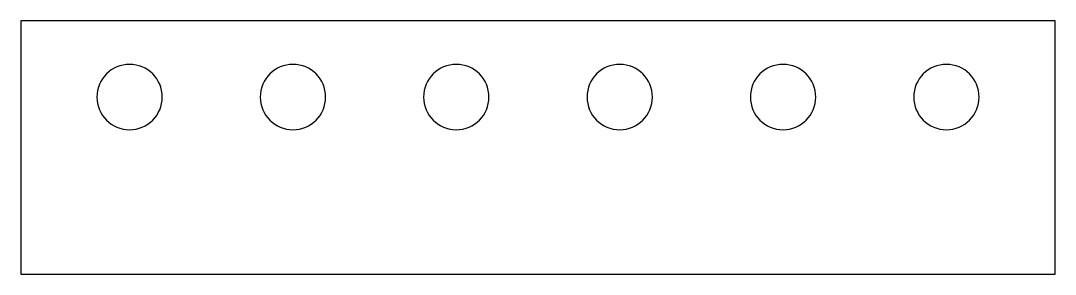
# Model space of a CAD drawing. Extents: x 0 to 380, y 0 to 93.
import ezdxf

# ---------------------------------------------------------------- set-up
doc = ezdxf.new("R2010")
doc.units = 0
doc.layers.get('0').update_dxf_attribs({"linetype": 'CONTINUOUS'})

msp = doc.modelspace()

# ---------------------------------------------------------------- linework, layer by layer
at = {"extrusion": (0, 0, -1)}
for p, q in [((0, 93), (0, 0)), ((380, 93), (0, 93)), ((380, 0), (380, 93)), ((0, 0), (380, 0))]:
    msp.add_line(p, q, dxfattribs=at)
for centre in [(-40, 65), (-40, 65, 22), (-100, 65), (-100, 65, 22), (-160, 65), (-160, 65, 22), (-220, 65), (-220, 65, 22), (-280, 65), (-280, 65, 22), (-340, 65), (-340, 65, 22)]:
    msp.add_circle(centre, 12, dxfattribs=at)

doc.saveas('drawing.dxf')
